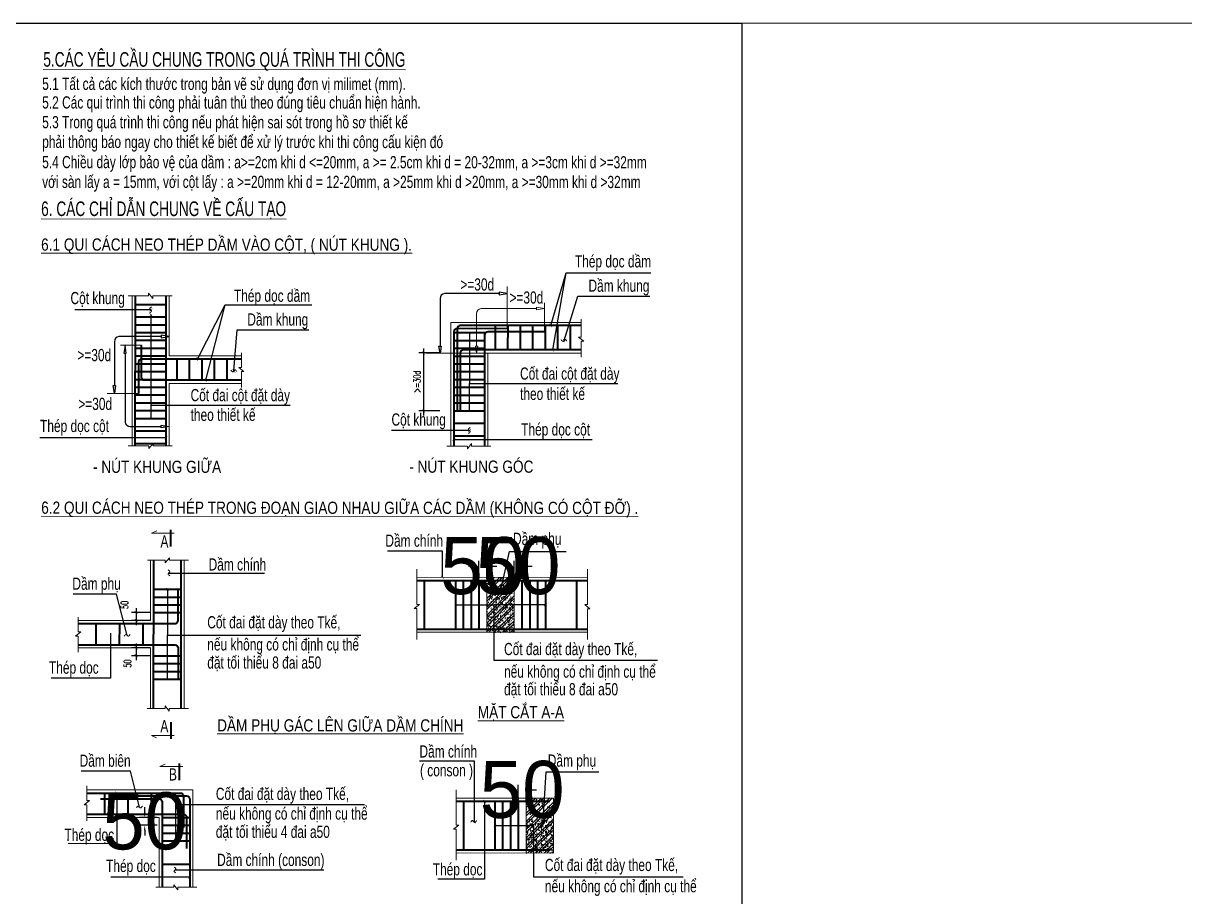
# Model space of a CAD drawing. Extents: x -165145 to 691808, y -202842 to 311040.
# Drawn here: x 347205 to 367569, y 102506 to 117813 of the extents above; entities that cross this region are included whole.
import ezdxf
from ezdxf.enums import TextEntityAlignment as Align

# ---------------------------------------------------------------- set-up
doc = ezdxf.new("R2010")
doc.units = 0
doc.header["$LTSCALE"] = 10
doc.header["$MEASUREMENT"] = 0
doc.linetypes.add('CENTER', pattern=[2, 1.25, -0.25, 0.25, -0.25])
doc.linetypes.add('DASHED2', pattern=[0.375, 0.25, -0.125])
doc.layers.get('0').update_dxf_attribs({"linetype": 'CONTINUOUS'})
doc.layers.get('Defpoints').update_dxf_attribs({"color": 5, "linetype": 'CONTINUOUS'})
for name, color, linetype, lineweight in [('0-TEXT', 4, 'CONTINUOUS', 20), ('035', 2, 'CONTINUOUS', 40), ('27-dam CHINH', 3, 'CONTINUOUS', 20), ('9-DIM', 8, 'CONTINUOUS', 13), ('Cen', 1, 'CENTER', 15), ('GE_KC_NETMANH', 8, 'CONTINUOUS', 20), ('H.I.C dim', 136, 'CONTINUOUS', 15), ('thep', 11, 'CONTINUOUS', 40)]:
    doc.layers.add(name, color=color, linetype=linetype, lineweight=lineweight)
for name, color, linetype in [('8-HATCH', 153, 'CONTINUOUS'), ('GE_KC_TEXT_TK', 4, 'CONTINUOUS'), ('HATCH', 179, 'CONTINUOUS')]:
    doc.layers.add(name, color=color, linetype=linetype)
doc.styles.add('AVANTH', font='')
doc.styles.add('SIMPLI', font='', dxfattribs={"width": 0.7})
doc.styles.add('SO', font='simplex.shx', dxfattribs={"width": 0.6})
doc.styles.add('VNARIALH', font='', dxfattribs={"width": 0.75})
doc.styles.get('AVANTH').set_extended_font_data('.VnAvantH')
doc.styles.get('SIMPLI').set_extended_font_data('.VnArial')
doc.styles.get('VNARIALH').set_extended_font_data('.VnArialH')
doc.dimstyles.new('chi tiet mong', dxfattribs={"dimtxt": 125, "dimasz": 50, "dimexe": 80, "dimexo": 0, "dimgap": 50, "dimtad": 1, "dimdec": 0, "dimzin": 0, "dimdsep": 46, "dimtxsty": 'SO', "dimblk1": 'ARCHTICK', "dimblk2": 'ARCHTICK', "dimsah": 1, "dimcen": 80, "dimdle": 80, "dimclrd": 136, "dimclre": 136, "dimclrt": 4, "dimadec": 0, "dimazin": 0, "dimtfac": 1, "dimtdec": 0, "dimtix": 1, "dimtmove": 2, "dimatfit": 3, "dimldrblk": 'ARCHTICK', "dimfxl": 1, "dimtolj": 1, "dimtzin": 0, "dimarcsym": 0})
doc.dimstyles.get("Standard").update_dxf_attribs({"dimscale": 500, "dimtxt": 0.18, "dimasz": 0.18, "dimexe": 0.18, "dimexo": 0.0625, "dimgap": 0.09, "dimtad": 0, "dimtih": 1, "dimtoh": 1, "dimdec": 4, "dimzin": 0, "dimdsep": 46, "dimtxsty": 'Standard', "dimcen": 0.09, "dimadec": 0, "dimazin": 0, "dimtfac": 1, "dimtdec": 4, "dimtofl": 0, "dimtmove": 0, "dimatfit": 0, "dimfxl": 1, "dimtolj": 1, "dimtzin": 0, "dimarcsym": 0})

# ---------------------------------------------------------------- blocks, each defined once
blk = doc.blocks.new('_ArchTick')
at = {"color": 0, "linetype": 'ByBlock', "const_width": 0.15}
blk.add_lwpolyline([(-0.5, -0.5), (0.5, 0.5)], dxfattribs=at)
blk = doc.blocks.new('*D67')
at = {"layer": 'Defpoints', "color": 0, "transparency": 16777216}
for p in [(349587, 103897), (349335, 103760), (349587, 103760)]:
    blk.add_point(p, dxfattribs=at)
at = {"layer": 'H.I.C dim', "color": 0, "lineweight": -2, "transparency": 16777216}
for p, q in [((349335, 103987), (349335, 104077)), ((349556, 103897), (349245, 103897)), ((349556, 103760), (349245, 103760)), ((349335, 103670), (349335, 103580))]:
    blk.add_line(p, q, dxfattribs=at)
at = {"layer": 'H.I.C dim', "color": 0, "transparency": 16777216}
for points in [[(349320, 103987), (349350, 103987), (349335, 103897)], [(349320, 103670), (349350, 103670), (349335, 103760)]]:
    blk.add_solid(points, dxfattribs=at)
at = {"layer": 'H.I.C dim', "color": 0, "transparency": 16777216, "insert": (349335, 103829), "char_height": 1000, "attachment_point": 5}
blk.add_mtext('\\A1;50', dxfattribs=at)
blk = doc.blocks.new('*D50')
at = {"layer": 'Defpoints', "color": 0, "transparency": 16777216}
for p in [(349184, 106730), (349437, 106867), (349437, 106730)]:
    blk.add_point(p, dxfattribs=at)
at = {"layer": 'H.I.C dim', "color": 136, "lineweight": -2, "transparency": 16777216}
for p, q in [((349185, 106947), (349184, 106650)), ((349437, 106730), (349104, 106730)), ((349437, 106867), (349105, 106867))]:
    blk.add_line(p, q, dxfattribs=at)
at = {"layer": 'H.I.C dim', "color": 136, "lineweight": -2, "transparency": 16777216, "xscale": 50, "yscale": 50, "zscale": 50}
for p, rotation in [((349185, 106867), 89.98036712735782), ((349184, 106730), 269.9803671273578)]:
    blk.add_blockref('_ArchTick', p, dxfattribs=dict(at, rotation=rotation))
at = {"layer": 'H.I.C dim', "color": 4, "transparency": 16777216, "insert": (349033, 106594), "char_height": 125, "attachment_point": 5, "rotation": 89.9804, "style": 'SO'}
blk.add_mtext('\\A1;50', dxfattribs=at)
blk = doc.blocks.new('*D51')
at = {"layer": 'Defpoints', "color": 0, "transparency": 16777216}
for p in [(349185, 107348), (349437, 107485), (349437, 107348)]:
    blk.add_point(p, dxfattribs=at)
at = {"layer": 'H.I.C dim', "color": 136, "lineweight": -2, "transparency": 16777216}
for p, q in [((349185, 107565), (349185, 107268)), ((349437, 107485), (349105, 107485)), ((349437, 107348), (349105, 107348))]:
    blk.add_line(p, q, dxfattribs=at)
at = {"layer": 'H.I.C dim', "color": 136, "lineweight": -2, "transparency": 16777216, "xscale": 50, "yscale": 50, "zscale": 50}
for p, rotation in [((349185, 107485), 89.98036712735782), ((349185, 107348), 269.9803671273578)]:
    blk.add_blockref('_ArchTick', p, dxfattribs=dict(at, rotation=rotation))
at = {"layer": 'H.I.C dim', "color": 4, "transparency": 16777216, "insert": (348981, 107621), "char_height": 125, "attachment_point": 5, "rotation": 89.9804, "style": 'SO'}
blk.add_mtext('\\A1;50', dxfattribs=at)
blk = doc.blocks.new('*D52')
at = {"layer": 'Defpoints', "color": 0, "transparency": 16777216}
for p in [(355884, 104380), (355884, 104127), (356021, 104127)]:
    blk.add_point(p, dxfattribs=at)
at = {"layer": 'H.I.C dim', "color": 0, "lineweight": -2, "transparency": 16777216}
for p, q in [((355884, 104158), (355884, 104470)), ((356021, 104158), (356021, 104470)), ((355794, 104380), (355704, 104380)), ((356111, 104380), (356201, 104379))]:
    blk.add_line(p, q, dxfattribs=at)
at = {"layer": 'H.I.C dim', "color": 0, "transparency": 16777216}
for points in [[(355794, 104395), (355794, 104365), (355884, 104380)], [(356111, 104395), (356111, 104365), (356021, 104380)]]:
    blk.add_solid(points, dxfattribs=at)
at = {"layer": 'H.I.C dim', "color": 0, "transparency": 16777216, "insert": (355952, 104380), "char_height": 1000, "attachment_point": 5}
blk.add_mtext('\\A1;50', dxfattribs=at)
blk = doc.blocks.new('*D53')
at = {"layer": 'Defpoints', "color": 0, "transparency": 16777216}
for p in [(355813, 108302), (355812, 108049), (355949, 108049)]:
    blk.add_point(p, dxfattribs=at)
at = {"layer": 'H.I.C dim', "color": 0, "lineweight": -2, "transparency": 16777216}
for p, q in [((355812, 108080), (355813, 108392)), ((355949, 108080), (355949, 108391)), ((355723, 108302), (355633, 108302)), ((356039, 108301), (356129, 108301))]:
    blk.add_line(p, q, dxfattribs=at)
at = {"layer": 'H.I.C dim', "color": 0, "transparency": 16777216}
for points in [[(355723, 108317), (355723, 108287), (355813, 108302)], [(356039, 108316), (356039, 108286), (355949, 108301)]]:
    blk.add_solid(points, dxfattribs=at)
at = {"layer": 'H.I.C dim', "color": 0, "transparency": 16777216, "insert": (355881, 108301), "char_height": 1000, "attachment_point": 5}
blk.add_mtext('\\A1;50', dxfattribs=at)
blk = doc.blocks.new('*D54')
at = {"layer": 'Defpoints', "color": 0, "transparency": 16777216}
for p in [(355194, 108302), (355194, 108049), (355331, 108049)]:
    blk.add_point(p, dxfattribs=at)
at = {"layer": 'H.I.C dim', "color": 0, "lineweight": -2, "transparency": 16777216}
for p, q in [((355194, 108080), (355194, 108392)), ((355331, 108080), (355331, 108392)), ((355104, 108302), (355014, 108302)), ((355421, 108302), (355511, 108302))]:
    blk.add_line(p, q, dxfattribs=at)
at = {"layer": 'H.I.C dim', "color": 0, "transparency": 16777216}
for points in [[(355104, 108317), (355104, 108287), (355194, 108302)], [(355421, 108317), (355421, 108287), (355331, 108302)]]:
    blk.add_solid(points, dxfattribs=at)
at = {"layer": 'H.I.C dim', "color": 0, "transparency": 16777216, "insert": (355263, 108302), "char_height": 1000, "attachment_point": 5}
blk.add_mtext('\\A1;50', dxfattribs=at)
blk = doc.blocks.new('*D79')
at = {"layer": 'Defpoints', "color": 0, "transparency": 16777216}
for p in [(354511, 112035), (354221, 111021), (354511, 111021)]:
    blk.add_point(p, dxfattribs=at)
at = {"layer": 'H.I.C dim', "color": 136, "lineweight": -2, "transparency": 16777216}
for p, q in [((354511, 112035), (354141, 112035)), ((354221, 112115), (354221, 110941)), ((354511, 111021), (354141, 111021))]:
    blk.add_line(p, q, dxfattribs=at)
at = {"layer": 'H.I.C dim', "color": 136, "lineweight": -2, "transparency": 16777216, "xscale": 50, "yscale": 50, "zscale": 50}
for p, rotation in [((354221, 112035), 89.98036712735782), ((354221, 111021), 269.9803671273578)]:
    blk.add_blockref('_ArchTick', p, dxfattribs=dict(at, rotation=rotation))
at = {"layer": 'H.I.C dim', "color": 4, "transparency": 16777216, "insert": (354108, 111528), "char_height": 125, "attachment_point": 5, "rotation": 89.9804, "style": 'SO'}
blk.add_mtext('\\A1;>=30d', dxfattribs=at)

msp = doc.modelspace()

# ---------------------------------------------------------------- hatches: boundary and pattern name
at = {"layer": 'HATCH'}
h = msp.add_hatch(dxfattribs=at)
h.set_pattern_fill('ANSI32', color=256, scale=273.621643, angle=-0.019632874, style=0)
h.set_pattern_definition([(44.98037, (328612.8, 87126.38), (-72.53003, 72.57975), []), (44.98037, (328661.17, 87126.36), (-72.53003, 72.57975), [])])
h.paths.add_polyline_path([(355812.46752, 108048.80589), (355330.89346, 108048.9709), (355330.60093, 107195.27143), (355812.175, 107195.10641)])
h.paths.add_polyline_path([(355812.46752, 108048.80589), (355812.48628, 108103.53021), (355330.91221, 108103.69523), (355330.89346, 108048.9709)])
h.paths.add_polyline_path([(355812.15624, 107140.38209), (355812.175, 107195.10641), (355330.60093, 107195.27143), (355330.58218, 107140.5471)])
h = msp.add_hatch(dxfattribs=at)
h.set_pattern_fill('AR-CONC', color=256, scale=16.417299, angle=-0.019632874, style=0)
h.set_pattern_definition([(49.98037, (328612.8, 87126.38), (117.7512, -10.34255), [12.31297, -135.4427]), (354.98037, (328612.8, 87126.38), (-22.7369, 123.49743), [9.85038, -108.35417]), (100.43177, (328622.61, 87125.52), (95.0144, 113.1548), [10.4644, -115.1086]), (46.16457, (328612.81, 87159.21), (175.2028, -27.2338), [18.4695, -203.1641]), (96.61597, (328627.4, 87156.94), (153.50116, 159.87125), [15.6966, -172.6629]), (351.16457, (328612.8, 87159.21), (153.501, 159.8714), [14.7756, -162.5313]), (20.98037, (328629.22, 87151), (97.97336, -66.13272), [12.31297, -135.4427]), (325.98037, (328629.22, 87151), (39.9866, 119.03635), [9.85038, -108.35417]), (71.43177, (328637.39, 87145.49), (137.96, 52.90352), [10.4644, -115.1086]), (37.48037, (328612.796, 87126.38), (2.015047, 54.65149), [0, -107.04079, 0, -109.9959, 0, -108.7646]), (7.48037, (328612.796, 87126.38), (43.2111, 64.73695), [0, -62.71408, 0, -104.57819, 0, -41.45368]), (327.48037, (328576.186, 87126.39), (87.63795, -3.73293), [0, -41.04325, 0, -128.05493, 0, -169.91904]), (317.48037, (328559.77, 87126.4), (95.74904, 16.40173), [0, -53.35622, 0, -85.0416, 0, -120.66714])])
h.paths.add_polyline_path([(355812.46752, 108048.80589), (355330.89346, 108048.9709), (355330.60093, 107195.27143), (355812.175, 107195.10641)])
h.paths.add_polyline_path([(355812.46752, 108048.80589), (355812.48628, 108103.53021), (355330.91221, 108103.69523), (355330.89346, 108048.9709)])
h.paths.add_polyline_path([(355812.15624, 107140.38209), (355812.175, 107195.10641), (355330.60093, 107195.27143), (355330.58218, 107140.5471)])
h = msp.add_hatch(dxfattribs=at)
h.set_pattern_fill('AR-CONC', color=256, scale=16.417299, angle=-0.019632874, style=0)
h.set_pattern_definition([(49.98037, (329303.94, 87138.35), (117.7512, -10.34255), [12.31297, -135.4427]), (354.98037, (329303.94, 87138.35), (-22.7369, 123.49743), [9.8504, -108.35417]), (100.43177, (329313.76, 87137.49), (95.0144, 113.1548), [10.4644, -115.1086]), (46.16457, (329303.95, 87171.19), (175.2028, -27.2338), [18.4695, -203.1641]), (96.61597, (329318.55, 87168.92), (153.5012, 159.87125), [15.6966, -172.6629]), (351.16457, (329303.95, 87171.19), (153.501, 159.8714), [14.7756, -162.5313]), (20.98037, (329320.37, 87162.97), (97.97336, -66.13272), [12.31297, -135.4427]), (325.98037, (329320.37, 87162.97), (39.9866, 119.03635), [9.8504, -108.35417]), (71.43177, (329328.53, 87157.46), (137.96, 52.90352), [10.4644, -115.1086]), (37.48037, (329303.943, 87138.353), (2.015047, 54.65149), [0, -107.04079, 0, -109.9959, 0, -108.7646]), (7.48037, (329303.94, 87138.35), (43.2111, 64.73695), [0, -62.71408, 0, -104.57819, 0, -41.45368]), (327.48037, (329267.33, 87138.365), (87.63795, -3.73293), [0, -41.04325, 0, -128.05493, 0, -169.91904]), (317.48037, (329250.915, 87138.37), (95.74904, 16.40173), [0, -53.35622, 0, -85.0416, 0, -120.66714])])
h.paths.add_polyline_path([(356502.30354, 104236.11799), (356020.72947, 104236.28301), (356020.39944, 103273.13488), (356501.97351, 103272.96986)])
h = msp.add_hatch(dxfattribs=at)
h.set_pattern_fill('ANSI32', color=256, scale=273.621643, angle=-0.019632874, style=0)
h.set_pattern_definition([(44.98037, (329303.94, 87138.35), (-72.53003, 72.57975), []), (44.98037, (329352.31, 87138.34), (-72.53003, 72.57975), [])])
h.paths.add_polyline_path([(356020.39944, 103273.13488), (356501.97351, 103272.96986), (356502.30354, 104236.11799), (356020.72947, 104236.28301)])

# ---------------------------------------------------------------- linework, layer by layer
at = {"layer": '035'}
for p, q in [((349170.58844, 112886.44684), (349711.51888, 112886.26148)), ((349170.51344, 112667.54954), (349711.44387, 112667.36418)), ((349170.46656, 112530.73872), (349711.39699, 112530.55337)), ((355484.98971, 112088.98), (355485.13597, 112515.82974)), ((355703.88701, 112088.90499), (355704.03327, 112515.75473)), ((355922.78431, 112088.82998), (355922.93057, 112515.67972)), ((356141.68161, 112088.75498), (356141.82787, 112515.60471)), ((356360.57891, 112088.67997), (356360.72518, 112515.52971)), ((356579.47621, 112088.60496), (356579.62248, 112515.4547)), ((356798.37352, 112088.52996), (356798.51978, 112515.37969)), ((349170.3728, 112257.1171), (349711.30324, 112256.93174)), ((349170.41968, 112393.92791), (349711.35011, 112393.74256)), ((354756.44983, 112255.02814), (355297.38027, 112254.84279)), ((354756.49671, 112391.83896), (355311.62725, 112391.64874)), ((349170.32592, 112120.30628), (349711.25636, 112120.12093)), ((354756.40295, 112118.21733), (355297.33339, 112118.03198)), ((349170.23216, 111846.68466), (349711.1626, 111846.4993)), ((349170.27904, 111983.49547), (349711.20948, 111983.31011)), ((349898.09382, 111928.52175), (349897.9663, 111556.39633)), ((350116.99112, 111928.44674), (350116.86361, 111556.32133)), ((350335.88842, 111928.37173), (350335.76091, 111556.24632)), ((350554.78572, 111928.29672), (350554.65821, 111556.17131)), ((350773.68302, 111928.22172), (350773.55551, 111556.0963)), ((354756.30919, 111844.5957), (355297.23963, 111844.41035)), ((354756.35607, 111981.40652), (355297.28651, 111981.22116)), ((349170.18528, 111709.87384), (349711.11572, 111709.68849)), ((354756.26231, 111707.78489), (355297.19275, 111707.59954)), ((349170.09152, 111436.25221), (349711.02196, 111436.06686)), ((349170.1384, 111573.06303), (349711.06884, 111572.87767)), ((354756.16855, 111434.16326), (355297.09899, 111433.97791)), ((354756.21543, 111570.97408), (355297.14587, 111570.78872)), ((349170.04464, 111299.4414), (349710.97508, 111299.25605)), ((354756.12167, 111297.35245), (355297.05211, 111297.1671)), ((349169.95088, 111025.81977), (349710.88132, 111025.63442)), ((349169.99776, 111162.63059), (349710.9282, 111162.44523)), ((354756.02791, 111023.73082), (355296.95835, 111023.54547)), ((354756.07479, 111160.54164), (355297.00523, 111160.35628)), ((349169.90401, 110889.00896), (349710.83444, 110888.82361)), ((354755.95291, 110804.83352), (355296.88334, 110804.64817)), ((349169.829, 110670.11166), (349710.75944, 110669.9263)), ((354755.8779, 110585.93622), (355296.80834, 110585.75086)), ((349169.75399, 110451.21436), (349710.68443, 110451.029)), ((354236.40695, 108049.34594), (354236.11442, 107195.64646)), ((354783.65021, 108049.15842), (354783.35768, 107195.45895)), ((354920.46102, 108049.11154), (354920.16849, 107195.41207)), ((355057.27183, 108049.06466), (355056.97931, 107195.36519)), ((355194.08265, 108049.01778), (355193.79012, 107195.31831)), ((355949.27834, 108048.75901), (355948.98581, 107195.05953)), ((356086.08915, 108048.71213), (356085.79662, 107195.01265)), ((356222.89996, 108048.66525), (356222.60744, 107194.96577)), ((356359.71078, 108048.61837), (356359.41825, 107194.9189)), ((356906.95403, 108048.43085), (356906.66151, 107194.73138)), ((349492.26587, 107758.52155), (349973.83994, 107758.35653)), ((349492.31275, 107895.33236), (349973.88682, 107895.16734)), ((349492.219, 107621.71073), (349973.79306, 107621.54572)), ((349492.17212, 107484.89992), (349973.74618, 107484.7349)), ((348479.70646, 107293.71169), (348479.57895, 106921.58628)), ((348890.13891, 107293.57105), (348890.01139, 106921.44564)), ((349300.57135, 107293.43041), (349300.44383, 106921.305)), ((349491.91334, 106729.70423), (349973.48741, 106729.53921)), ((349491.86646, 106592.89342), (349973.44053, 106592.7284)), ((349491.7727, 106319.27179), (349973.34677, 106319.10677)), ((349491.81958, 106456.0826), (349973.39365, 106455.91759)), ((348629.84989, 104324.05615), (348629.72238, 103951.93074)), ((349040.28234, 104323.91551), (349040.15482, 103951.7901)), ((349450.71478, 104323.77488), (349450.58726, 103951.64946)), ((354926.22421, 104181.93372), (354925.93169, 103328.23424)), ((355473.46747, 104181.7462), (355473.17494, 103328.04672)), ((355610.27828, 104181.69932), (355609.98575, 103327.99984)), ((355747.08909, 104181.65244), (355746.79657, 103327.95296)), ((355883.89991, 104181.60556), (355883.60738, 103327.90608)), ((349642.10365, 103896.85951), (350123.67772, 103896.69449)), ((349642.05677, 103760.04869), (350123.63084, 103759.88368)), ((349641.96301, 103486.42707), (350123.53708, 103486.26205)), ((349642.00989, 103623.23788), (350123.58396, 103623.07287)), ((349641.82238, 103075.99463), (350123.39644, 103075.82961))]:
    msp.add_line(p, q, dxfattribs=at)
at = {"layer": '27-dam CHINH'}
for p, q in [((349115.01394, 110405.35211), (349115.91611, 113038.18461)), ((349761.30175, 111983.29295), (349761.66315, 113037.96334)), ((354701.85414, 110403.2629), (354702.59687, 112570.82221)), ((356987.0956, 112570.03941), (354702.59687, 112570.82221)), ((355347.60118, 110403.04163), (355348.16014, 112034.30255)), ((356986.91183, 112033.74102), (355348.16014, 112034.30255)), ((351029.60929, 111982.85835), (349761.30175, 111983.29295)), ((349760.76098, 110405.13084), (349761.13674, 111501.71889)), ((351029.44428, 111501.28429), (349761.13674, 111501.71889)), ((349437.40091, 107348.10786), (349437.7623, 108402.77825)), ((350027.89481, 105804.63737), (350028.78502, 108402.57573)), ((354104.82905, 108104.11536), (357095.76235, 108103.09049)), ((348169.09337, 107348.54245), (349437.40091, 107348.10786)), ((354104.49902, 107140.96723), (357095.43232, 107139.94236)), ((348168.92836, 106866.96839), (349437.2359, 106866.53379)), ((349436.8721, 105804.83989), (349437.2359, 106866.53379)), ((348319.2368, 104378.88692), (350178.56706, 104378.2498)), ((350177.98256, 102672.47061), (350178.56706, 104378.2498)), ((354794.64631, 104236.70313), (356502.30354, 104236.11799)), ((356502.30354, 104236.11799), (356501.97351, 103272.96986)), ((348319.07179, 103897.31286), (349587.37933, 103896.87826)), ((349586.95984, 102672.67313), (349587.37933, 103896.87826)), ((354794.31628, 103273.55501), (356501.97351, 103272.96986))]:
    msp.add_line(p, q, dxfattribs=at)
at = {"layer": '27-dam CHINH', "linetype": 'DASHED2', "ltscale": 4}
for p, q in [((355688.55054, 112461.0357), (355688.80463, 113202.5796)), ((356343.26837, 112406.08703), (356343.44324, 112916.41923)), ((349279.79215, 112171.5733), (348905.63147, 112171.70151)), ((349224.77834, 111326.78481), (348678.24806, 111326.97209))]:
    msp.add_line(p, q, dxfattribs=at)
at = {"layer": '27-dam CHINH', "linetype": 'DASHED2', "ltscale": 5}
for p, q in [((355330.91221, 108103.69523), (355330.58218, 107140.5471)), ((355812.48628, 108103.53021), (355812.15624, 107140.38209)), ((356020.72947, 104236.28301), (356020.39944, 103273.13488))]:
    msp.add_line(p, q, dxfattribs=at)
at = {"layer": '27-dam CHINH'}
for points in [[(349852.48425, 108875.62893), (349452.83208, 108875.76587), (349544.98811, 108915.97757)], [(349851.27072, 105334.11599), (349451.61855, 105334.25293), (349543.747, 105293.97808)], [(350002.24486, 104788.7618), (349602.59269, 104788.89874), (349694.74872, 104829.11044)]]:
    msp.add_lwpolyline(points, dxfattribs=at)
for points in [[(349453.64337, 112842.29023), (349423.48261, 112809.38293), (349454.99125, 112776.45449), (349424.82909, 112739.43254)], [(356737.02637, 112240.32873), (356704.11907, 112270.48948), (356671.19063, 112238.98084), (356634.16868, 112269.143)], [(350950.05592, 111707.81358), (350917.14862, 111737.97433), (350884.22019, 111706.46569), (350847.19823, 111736.62785)], [(355039.75983, 110728.09026), (355009.59907, 110695.18296), (355041.10771, 110662.25453), (355010.94555, 110625.23257)], [(349745.65697, 108233.32304), (349775.79516, 108200.39508), (349744.26396, 108167.48825), (349774.40075, 108130.44563)], [(348977.18037, 107073.19352), (349010.10833, 107103.33171), (349043.01516, 107071.80051), (349080.05778, 107101.9373)], [(349191.3918, 104063.81823), (349224.31976, 104093.95643), (349257.22659, 104062.42523), (349294.26921, 104092.56201)], [(355051.51598, 103811.59921), (355084.44394, 103841.73741), (355117.35077, 103810.20621), (355154.39339, 103840.34299)], [(349851.32418, 103026.042), (349881.46238, 102993.11404), (349849.93118, 102960.2072), (349880.06796, 102923.16459)]]:
    msp.add_spline(points, degree=3, dxfattribs=at)
at = {"layer": '8-HATCH'}
msp.add_line((349440.48659, 111231.44421), (349440.36922, 110888.91628), dxfattribs=at)
for points in [[(355551.59875, 113078.09694), (355551.59139, 113056.64241), (355688.76196, 113078.04994), (355551.6061, 113099.55148), (355551.59875, 113078.09694), (354591.37951, 113078.42597, 0.3834906924), (354512.70327, 112987.05171), (354512.41723, 112152.27212), (354533.87176, 112152.26477), (354512.3769, 112034.58894), (354490.96269, 112152.27947), (354512.41723, 112152.27212)], [(349624.25486, 112322.8125), (349624.24751, 112301.35797), (349761.41808, 112322.7655), (349624.26221, 112344.26704), (349624.25486, 112322.8125), (348882.28012, 112323.06675, 0.3834906924), (348803.60389, 112231.69249), (348803.34086, 111464.09245), (348824.7954, 111464.0851), (348803.29386, 111326.92924), (348781.88632, 111464.0998), (348803.34086, 111464.09245)], [(348990.92193, 112034.50905), (349012.37647, 112034.5017), (348990.96893, 112171.67226), (348969.4674, 112034.5164), (348990.92193, 112034.50905), (348990.50748, 110824.98525, 0.3834906924), (349081.88174, 110746.30901), (349623.7146, 110746.12335), (349623.72195, 110767.57789), (349760.87781, 110746.07635), (349623.70724, 110724.66882), (349623.7146, 110746.12335)]]:
    msp.add_lwpolyline(points, format="xyb", dxfattribs=at)
at = {"layer": '9-DIM'}
for points in [[(349043.32261, 113038.20949), (349401.87648, 113038.08663), (349401.89209, 113083.636), (349474.81485, 112992.51225), (349474.83046, 113038.06163), (349817.69658, 113037.94414)], [(356986.88696, 111961.14752), (356986.98283, 112240.92978), (357032.5322, 112240.91417), (356941.45845, 112313.89937), (356987.00782, 112313.88376), (356987.1148, 112626.07284)], [(351029.4194, 111428.6908), (351029.51527, 111708.47305), (351075.06465, 111708.45744), (350983.99089, 111781.44264), (351029.54027, 111781.42703), (351029.62849, 112038.89179)], [(349042.42045, 110405.37699), (349408.32966, 110405.25161), (349408.31406, 110359.70223), (349481.29925, 110450.77599), (349481.28364, 110405.22661), (349816.79442, 110405.11164)], [(354629.26064, 110403.28777), (354991.04866, 110403.1638), (354991.03305, 110357.61443), (355064.01825, 110448.68819), (355064.00264, 110403.13881), (355403.63461, 110403.02243)], [(350101.37851, 108402.55086), (349766.87193, 108402.66548), (349766.88754, 108448.21486), (349693.90234, 108357.1411), (349693.91795, 108402.69048), (349381.72887, 108402.79745)], [(354104.45571, 107014.574), (354104.64111, 107555.63121), (354059.09173, 107555.64682), (354150.21548, 107628.56958), (354104.6661, 107628.58519), (354104.87777, 108246.30785)], [(357095.38901, 107013.54914), (357095.57441, 107554.60634), (357141.12379, 107554.59073), (357050.05003, 107627.57593), (357095.59941, 107627.56032), (357095.81108, 108245.28299)], [(348168.90348, 106794.3749), (348168.99935, 107074.15715), (348123.44997, 107074.17276), (348214.57373, 107147.09552), (348169.02435, 107147.11113), (348169.11257, 107404.57589)], [(350100.48831, 105804.6125), (349765.98173, 105804.72712), (349765.96612, 105759.17774), (349693.04335, 105850.30149), (349693.02775, 105804.75212), (349380.83866, 105804.85909)], [(348319.05166, 103838.56512), (348319.14753, 104118.34738), (348273.59815, 104118.36299), (348364.7219, 104191.28575), (348319.17252, 104191.30136), (348319.26075, 104448.76612)], [(354794.27297, 103147.16178), (354794.45837, 103688.21899), (354748.90899, 103688.23459), (354840.03274, 103761.15736), (354794.48337, 103761.17297), (354794.69503, 104378.89563)], [(350250.57605, 102672.44574), (349916.06947, 102672.56036), (349916.05386, 102627.01098), (349843.1311, 102718.13474), (349843.11549, 102672.58536), (349530.92641, 102672.69233)]]:
    msp.add_lwpolyline(points, dxfattribs=at)
msp.add_lwpolyline([(356206.2454, 112815.4248), (356206.23805, 112793.97027), (356343.40862, 112815.3778), (356206.25276, 112836.87934), (356206.2454, 112815.4248), (355232.42021, 112815.75849, 0.3834906924), (355153.74397, 112724.38423), (355153.54786, 112152.05243), (355175.00239, 112152.04508), (355153.50753, 112034.36925), (355132.09332, 112152.05978), (355153.54786, 112152.05243)], format="xyb", dxfattribs=at)
at = {"layer": 'Cen', "linetype": 'DASHED2', "ltscale": 4}
msp.add_line((355348.16014, 112034.30255), (354265.33146, 112034.67359), dxfattribs=at)
at = {"layer": 'GE_KC_NETMANH'}
msp.add_line((174130.40086, 117813.06125), (385223.40086, 117813.06125), dxfattribs=at)
at = {"layer": 'GE_KC_TEXT_TK'}
msp.add_lwpolyline([(326179.26962, 117813.06125), (359800.96853, 117813.06125), (359800.96853, 89911.54737), (326179.26962, 89911.54737)], close=True, dxfattribs=at)
at = {"layer": 'thep'}
for p, q in [((349169.73827, 110405.33336), (349170.64043, 113038.16586)), ((349710.66871, 110405.14801), (349711.57087, 113037.98051)), ((349795.05399, 108641.78852), (349795.15392, 108933.431)), ((349491.59642, 105804.82114), (349492.48663, 108402.7595)), ((349973.17049, 105804.65612), (349974.06069, 108402.59448)), ((354104.8103, 108049.39103), (357095.7436, 108048.36616)), ((354104.51777, 107195.69156), (357095.45107, 107194.66669)), ((349794.00073, 105567.9957), (349793.90079, 105276.35322)), ((349944.81299, 104550.24569), (349944.91293, 104841.88817)), ((354794.62756, 104181.97881), (356439.01239, 104181.41535)), ((354794.33503, 103328.27933), (356438.71986, 103327.71587))]:
    msp.add_line(p, q, dxfattribs=at)
for points in [[(355688.55054, 112461.0357), (354811.24485, 112461.33632, 0.4142135624), (354756.50178, 112406.63074), (354755.8153, 110403.24441)], [(356987.07685, 112515.31508), (354866.75109, 112516.04163, 0.4142135624), (354812.00802, 112461.33606), (354811.51443, 111020.87952)], [(356343.26837, 112406.08703), (355349.05081, 112406.4277, 0.4142135624), (355294.30774, 112351.72213), (355293.64001, 110403.06012)], [(351029.46303, 111556.00862), (349334.30575, 111556.58948, -0.4142135624), (349279.60018, 111611.33255), (349279.79215, 112171.5733)], [(356986.93058, 112088.46534), (354921.32915, 112089.17314, 0.4142135624), (354866.58608, 112034.46757), (354866.23876, 111020.86077)], [(351029.59054, 111928.13403), (349279.70894, 111928.73364, 0.4142135624), (349224.96586, 111874.02807), (349224.77834, 111326.78481)], [(348169.07462, 107293.81813), (349864.2319, 107293.23727, 0.4142135624), (349918.97498, 107347.94284), (349919.16249, 107895.1861)], [(348168.94711, 106921.69272), (349864.10439, 106921.11186, -0.4142135624), (349918.80996, 106866.36878), (349918.62244, 106319.12552)], [(348319.21805, 104324.16259), (349959.651, 104323.60049, -0.4142135624), (350014.35658, 104268.85741), (350014.16906, 103721.61415)], [(349040.26497, 104273.24256), (350069.08229, 104272.89003, -0.4142135624), (350123.78786, 104218.14695), (350123.25823, 102672.48937)], [(348558.67354, 104222.73462), (349587.49086, 104222.38209, -0.4142135624), (349642.19644, 104167.63901), (349641.68417, 102672.65438)], [(348319.09054, 103952.03718), (350014.24782, 103951.45632, -0.4142135624), (350068.95339, 103896.71324), (350068.76587, 103349.46999)]]:
    msp.add_lwpolyline(points, format="xyb", dxfattribs=at)

# ---------------------------------------------------------------- texts
at = {"layer": '0-TEXT', "style": 'SIMPLI', "width": 0.7}
for s, height, p in [('5.1 TÊt c¶ c¸c kÝch th\xadíc trong b¶n vÏ sö dông ®¬n vÞ milimet (mm).', 213.7481523, (347537.87023, 116751.4079)), ('5.2 C¸c qui tr×nh thi c«ng ph¶i tu©n thñ theo ®óng tiªu chuÈn hiÖn hµnh.', 213.7481523, (347537.7896, 116425.83799)), ('5.3 Trong qu¸ tr×nh thi c«ng nÕu ph¸t hiÖn sai sãt trong hå s¬ thiÕt kÕ', 213.7481523, (347537.70897, 116080.21135)), ('ph¶i th«ng b¸o ngay cho thiÕt kÕ biÕt ®Ó xö lý tr\xadíc khi thi c«ng cÊu kiÖn ®ã', 213.7481523, (347537.62833, 115734.5847)), ('5.4 ChiÒu dµy líp b¶o vÖ cña dÇm : a>=2cm khi d <=20mm, a >= 2.5cm khi d = 20-32mm, a >=3cm khi d >=32mm', 213.74815227, (347537.70897, 115380.38373)), ('víi sµn lÊy a = 15mm, víi cét lÊy : a >=20mm khi d = 12-20mm, a >25mm khi d >20mm, a >=30mm khi d >32mm', 213.74815227, (347537.62833, 115034.75709)), ('ThÐp däc dÇm', 213.7481523, (356876.71904, 113641.21545)), ('>=30d', 213.748152, (354868.23768, 113236.20994)), ('DÇm khung', 213.748152, (357114.6299, 113214.73462)), ('Cét khung', 213.748152, (348033.80953, 112997.54768)), ('ThÐp däc dÇm', 213.7481523, (350898.79302, 113038.59204)), ('>=30d', 213.748152, (355729.91393, 113007.46215)), ('DÇm khung', 213.748152, (351133.5818, 112622.02162)), ('>=30d', 213.748152, (348154.49714, 111998.58796)), ('Cèt ®ai cét ®Æt dµy', 213.7481523, (355915.41294, 111674.28912)), ('Cèt ®ai cét ®Æt dµy', 213.7481523, (350139.63183, 111297.05376)), ('theo thiÕt kÕ', 213.7481523, (355915.33448, 111318.97798)), ('>=30d', 213.748152, (348170.07123, 111143.43884)), ('theo thiÕt kÕ', 213.7481523, (350139.55337, 110951.43947)), ('Cét khung', 213.748152, (353661.35393, 110869.38072)), ('ThÐp däc cét', 213.7481523, (347500.1064, 110756.70716)), ('ThÐp däc cét', 213.7481523, (355934.30322, 110695.78084)), ('A', 213.74815, (349610.78778, 108731.95837)), ('DÇm chÝnh', 213.748152, (353554.39358, 108746.7081)), ('DÇm phô', 213.748152, (355791.9684, 108779.34554)), ('DÇm chÝnh', 213.748152, (350455.17755, 108329.89787)), ('DÇm phô', 213.748152, (348067.28175, 107992.40411)), ('Cèt ®ai ®Æt dµy theo TkÕ,', 213.7481523, (350432.03281, 107316.39285)), ('nÕu kh«ng cã chØ ®Þnh cô thÓ', 213.7481523, (350431.95781, 106928.79107)), ('Cèt ®ai ®Æt dµy theo TkÕ,', 213.7481523, (355634.86069, 106847.6464)), ('®Æt tèi thiÓu 8 ®ai a50', 213.7481523, (350431.8828, 106610.99644)), ('ThÐp däc', 213.748152, (347656.4926, 106522.33149)), ('nÕu kh«ng cã chØ ®Þnh cô thÓ', 213.7481523, (355634.78569, 106452.15112)), ('®Æt tèi thiÓu 8 ®ai a50', 213.7481523, (355634.71068, 106143.08934)), ('A', 213.74815, (349609.66613, 105496.49652)), ('DÇm chÝnh', 213.748152, (354152.00112, 105053.33074)), ('DÇm biªn', 213.748152, (348193.55498, 104891.4251)), ('DÇm phô', 213.748152, (356401.57721, 104892.597)), ('B', 213.74815, (349760.54679, 104650.10902)), ('( conson )', 213.748152, (354161.08635, 104723.42174)), ('Cèt ®ai ®Æt dµy theo TkÕ,', 213.7481523, (350582.17624, 104310.06384)), ('nÕu kh«ng cã chØ ®Þnh cô thÓ', 213.7481523, (350582.10124, 103964.73883)), ('ThÐp däc', 213.748152, (347927.26195, 103592.20729)), ('®Æt tèi thiÓu 4 ®ai a50', 213.7481523, (350582.02623, 103645.57128)), ('DÇm chÝnh (conson)', 213.7481523, (350604.61326, 103152.90127)), ('ThÐp däc', 213.748152, (348657.69304, 103047.05344)), ('ThÐp däc', 213.748152, (354384.87775, 102987.67477)), ('Cèt ®ai ®Æt dµy theo TkÕ,', 213.7481523, (356351.38264, 103064.37177)), ('nÕu kh«ng cã chØ ®Þnh cô thÓ', 213.7481523, (356351.30764, 102691.94183))]:
    msp.add_text(s, height=height, rotation=359.980367125, dxfattribs=at).set_placement(p, align=Align.MIDDLE_LEFT)
at = {"layer": '0-TEXT', "style": 'VNARIALH', "width": 0.8}
for s, p in [('%%u6.1 qui c¸ch neo thÐp dÇm vµo cét, ( nót khung ).', (347518.6822, 113828.14618)), ('- nót khung gi÷a', (348428.13754, 109933.99405)), ('- nót khung gãc', (353972.76205, 109936.9571)), ('%%u6.2 qui c¸ch neo thÐp trong ®o¹n giao nhau gi÷a c¸c dÇm (kh«ng cã cét ®ì) .', (347520.57451, 109217.79506)), ('%%umÆt c¾t a-a', (355173.66741, 105634.11475)), ('%%udÇm phô g¸c lªn gi÷a dÇm chÝnh', (350604.24791, 105403.12096))]:
    msp.add_text(s, height=213.7481523, rotation=359.980367125, dxfattribs=at).set_placement(p)
at = {"layer": '27-dam CHINH', "style": 'AVANTH', "width": 0.7}
for s, p in [('%%u5.c¸c yªu cÇu chung trong qu¸ tr×nh thi c«ng', (347557.01724, 117051.75543)), ('%%u6. c¸c chØ dÉn chung vÒ cÊu t¹o', (347518.84963, 114434.72632))]:
    msp.add_text(s, height=256.4977827, rotation=359.980367125, dxfattribs=at).set_placement(p)

# ---------------------------------------------------------------- dimensions: what is measured, and where the dimension line sits
at = {"layer": 'H.I.C dim'}
dim = msp.add_linear_dim(base=(354220.80993, 111021.08193), p1=(354511.23444, 112034.58933), p2=(354510.88712, 111020.98253), angle=269.980367127, text='>=30d', dimstyle='chi tiet mong', override={"dimlfac": 0.4}, dxfattribs=at)
dim.commit()
dim.dimension.update_dxf_attribs({"geometry": '*D79', "text_midpoint": (354108.48359, 111527.92388)})
for base, p1, p2, angle, dimstyle, override, picture, middle in [((355194.16924, 108301.72219), (355330.89346, 108048.9709), (355194.08265, 108049.01778), 359.980367124, 'Standard', {"dimtxt": 2}, '*D54', (355262.57464, 108301.69875)), ((355812.55412, 108301.5103), (355949.27834, 108048.75901), (355812.46752, 108048.80589), 359.980367124, 'Standard', {"dimtxt": 2}, '*D53', (355880.95952, 108301.48686)), ((349184.6965, 107348.19445), (349437.44779, 107484.91867), (349437.40091, 107348.10786), 89.980367127, 'chi tiet mong', {"dimlfac": 0.4}, '*D51', (348981.23811, 107621.0526)), ((349184.48461, 106729.80957), (349437.2359, 106866.53379), (349437.18902, 106729.72298), 89.980367127, 'chi tiet mong', {"dimlfac": 0.4}, '*D50', (349032.50961, 106594.45625)), ((355883.96775, 104379.58565), (356020.69197, 104126.83436), (355883.88116, 104126.88124), 359.980367124, 'Standard', {"dimtxt": 2}, '*D52', (355952.37315, 104379.56221)), ((349334.62804, 103760.15404), (349587.37933, 103896.87826), (349587.33245, 103760.06745), 89.980367127, 'Standard', {"dimtxt": 2}, '*D67', (349334.65148, 103828.55944))]:
    dim = msp.add_linear_dim(base=base, p1=p1, p2=p2, angle=angle, text='50', dimstyle=dimstyle, override=override, dxfattribs=at)
    dim.commit()
    dim.dimension.update_dxf_attribs({"geometry": picture, "text_midpoint": middle, "dimtype": 160})

# ---------------------------------------------------------------- leaders
for points, dimstyle, override in [([(356452.14927, 112515.49838), (356725.35199, 113441.69278), (356820.6682, 113441.66012)], 'chi tiet mong', {"dimlfac": 0.4}), ([(356490.16784, 112088.63556), (356725.35199, 113441.69278), (358207.40989, 113441.66012)], 'chi tiet mong', {"dimlfac": 0.4}), ([(356686.49793, 112253.4602), (356929.82622, 113030.50925), (358190.64255, 113030.46354)], 'chi tiet mong', {"dimlfac": 0.4}), ([(350257.98304, 111928.39843), (350747.42598, 112878.97356), (352264.58037, 112878.9409)], 'chi tiet mong', {"dimlfac": 0.4}), ([(350408.48108, 111556.2214), (350747.42598, 112878.97356), (350842.74218, 112878.9409)], 'chi tiet mong', {"dimlfac": 0.4}), ([(349444.61258, 112788.46752), (348111.22308, 112788.71235)], 'chi tiet mong', {"dimlfac": 0.4}), ([(349440.97866, 112706.455), (349440.48659, 111120.93638), (351884.21106, 111120.71024)], 'chi tiet mong', {"dimlfac": 0.4}), ([(350899.52748, 111720.94504), (350952.92606, 112443.33485), (352214.70697, 112443.2829)], 'chi tiet mong', {"dimlfac": 0.4}), ([(355026.96193, 112391.74628), (355026.65743, 111503.10649), (357626.94678, 111502.81537)], 'Standard', {"dimscale": 3, "dimtxt": 2, "dimtad": 2, "dimldrblk": 'ClosedBlank'}), ([(355026.49313, 111023.63815), (355026.65743, 111503.10649), (355876.24885, 111502.81537)], 'Standard', {"dimscale": 3, "dimtxt": 2, "dimtad": 2, "dimldrblk": 'ClosedBlank'}), ([(355030.72904, 110674.26756), (353660.90724, 110674.46655)], 'chi tiet mong', {"dimlfac": 0.4}), ([(349710.71756, 110547.71871), (347497.13535, 110548.03985)], 'chi tiet mong', {"dimlfac": 0.4}), ([(349169.78712, 110547.90406), (348773.4977, 110548.03985)], 'Standard', {"dimscale": 3, "dimtxt": 2, "dimtad": 2, "dimldrblk": 'ClosedBlank'}), ([(354755.98966, 110518.11136), (357181.55348, 110517.72171)], 'chi tiet mong', {"dimlfac": 0.4}), ([(354553.13014, 108103.96174), (354553.28792, 108564.41191), (353592.43768, 108564.44457)], 'chi tiet mong', {"dimlfac": 0.4}), ([(355573.83319, 107853.5987), (355727.68384, 108556.80704), (356720.86545, 108556.77438)], 'chi tiet mong', {"dimlfac": 0.4}), ([(349754.65087, 108179.49416), (351435.74469, 108179.26809)], 'chi tiet mong', {"dimlfac": 0.4}), ([(349027.71779, 107086.29036), (348840.75256, 107808.76252), (348082.33073, 107808.79518)], 'chi tiet mong', {"dimlfac": 0.4}), ([(349733.16369, 107895.24983), (349732.88812, 107091.02401), (353120.98199, 107090.79786)], 'chi tiet mong', {"dimlfac": 0.4}), ([(354783.50394, 107622.30868), (355457.27948, 107622.07781), (355456.97165, 106652.96971), (355574.95017, 106652.92928)], 'Standard', {"dimscale": 3, "dimtxt": 2, "dimtad": 2, "dimldrblk": 'ClosedBlank'}), ([(356359.56451, 107621.76863), (355457.27948, 107622.07781), (355456.97165, 106652.96971), (358327.33829, 106652.92928)], 'chi tiet mong', {"dimlfac": 0.4}), ([(348734.10765, 107125.27106), (348733.80361, 106336.59066), (347695.86741, 106336.62332)], 'Standard', {"dimscale": 3, "dimtxt": 2, "dimtad": 2, "dimldrblk": 'ClosedBlank'}), ([(349732.62364, 106319.18926), (349732.88812, 107091.02401), (350392.86926, 107090.79786)], 'Standard', {"dimscale": 3, "dimtxt": 2, "dimtad": 2, "dimldrblk": 'ClosedBlank'}), ([(348733.98014, 106753.14564), (348733.80361, 106336.59066), (348638.48741, 106336.62332)], 'Standard', {"dimscale": 3, "dimtxt": 2, "dimtad": 2, "dimldrblk": 'ClosedBlank'}), ([(355115.06545, 103819.16274), (355115.42915, 104880.5575), (354152.61685, 104880.59016)], 'chi tiet mong', {"dimlfac": 0.4}), ([(349241.92922, 104076.91507), (349084.72149, 104708.22462), (348218.38927, 104708.25728)], 'chi tiet mong', {"dimlfac": 0.4}), ([(356312.2748, 103744.14561), (356373.58964, 104696.61231), (357296.67276, 104696.57965)], 'chi tiet mong', {"dimlfac": 0.4}), ([(348847.40048, 104323.98161), (348847.09644, 103436.68171), (347990.78569, 103436.71437)], 'chi tiet mong', {"dimlfac": 0.4}), ([(349882.81395, 103486.34454), (349883.03155, 104121.36847), (353185.75227, 104121.14232)], 'chi tiet mong', {"dimlfac": 0.4}), ([(349882.89068, 103896.777), (349883.03155, 104121.36847), (350543.01269, 104121.14232)], 'Standard', {"dimscale": 3, "dimtxt": 2, "dimtad": 2, "dimldrblk": 'ClosedBlank'}), ([(355289.97825, 104181.80907), (355289.5092, 102812.93511), (354474.65081, 102812.96777)], 'chi tiet mong', {"dimlfac": 0.4}), ([(348847.27296, 103951.85619), (348847.09644, 103436.68171), (348751.78023, 103436.71437)], 'Standard', {"dimscale": 3, "dimtxt": 2, "dimtad": 2, "dimldrblk": 'ClosedBlank'}), ([(355473.3212, 103754.89646), (356153.68208, 103754.66333), (356153.37425, 102856.32039), (358776.86444, 102856.2649)], 'chi tiet mong', {"dimlfac": 0.4}), ([(355883.75364, 103754.75582), (356153.68208, 103754.66333), (356153.37425, 102856.32039), (356315.31644, 102856.2649)], 'Standard', {"dimscale": 3, "dimtxt": 2, "dimtad": 2, "dimldrblk": 'ClosedBlank'}), ([(355289.68572, 103328.1096), (355289.5092, 102812.93511), (355194.19299, 102812.96777)], 'Standard', {"dimscale": 3, "dimtxt": 2, "dimtad": 2, "dimldrblk": 'ClosedBlank'}), ([(350123.31953, 102851.37111), (348740.93468, 102851.63968)], 'chi tiet mong', {"dimlfac": 0.4}), ([(349641.74546, 102851.53612), (349339.52557, 102851.63968)], 'Standard', {"dimscale": 3, "dimtxt": 2, "dimtad": 2, "dimldrblk": 'ClosedBlank'}), ([(349866.45972, 102976.88318), (352477.43561, 102976.64421)], 'chi tiet mong', {"dimlfac": 0.4})]:
    msp.add_leader(points, dimstyle=dimstyle, override=override, dxfattribs=at)

doc.saveas('drawing.dxf')
